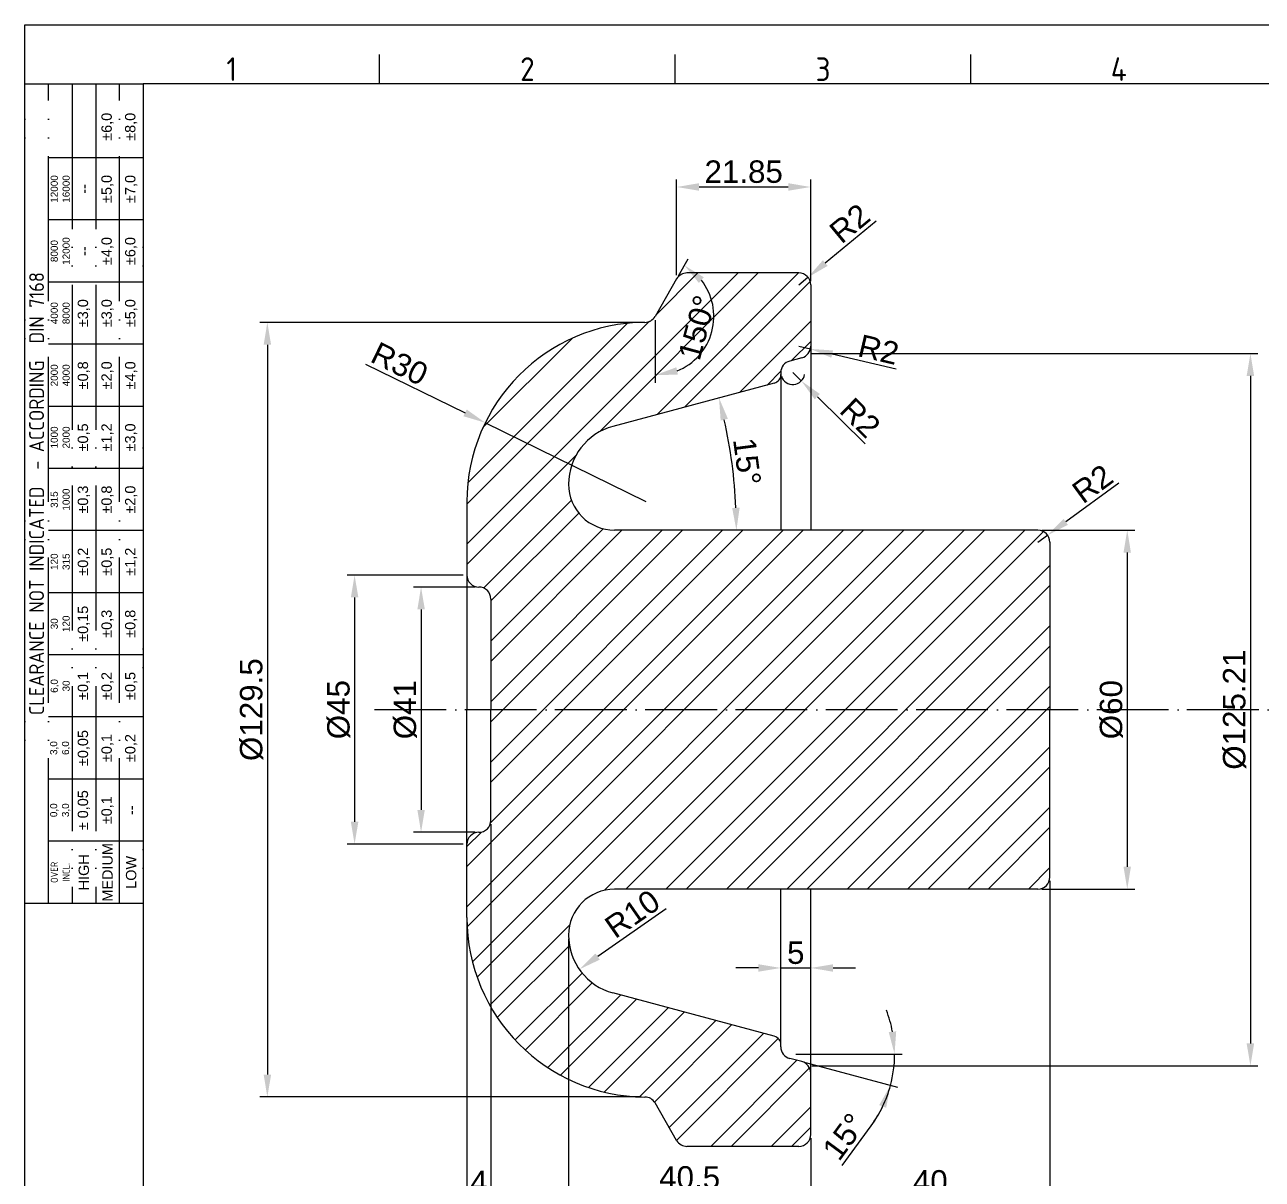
# Model space of a CAD drawing. Header units: millimetres. Extents: x 1906 to 2321, y 1390 to 1684.
# Drawn here: x 1905.9 to 2112.8, y 1491.2 to 1684.2 of the extents above; entities that cross this region are included whole.
import ezdxf
from ezdxf.enums import TextEntityAlignment as Align

# ---------------------------------------------------------------- set-up
doc = ezdxf.new("R2010")
doc.units = ezdxf.units.MM
doc.linetypes.add('ACAD_ISO04W100', pattern=[30, 24, -3, 0, -3])
doc.linetypes.add('ACAD_ISO05W100', pattern=[33, 24, -3, 0, -3, 0, -3])
for name, color, linetype, lineweight in [('AM_0', 7, 'Continuous', 30), ('AM_4', 1, 'ACAD_ISO04W100', 25), ('AM_5', 3, 'Continuous', 25), ('AM_BOR', 2, 'ACAD_ISO05W100', 25)]:
    doc.layers.add(name, color=color, linetype=linetype, lineweight=lineweight)
doc.styles.add('ACISOTS', font='isocp.shx', dxfattribs={"height": 1})
doc.styles.get("Standard").update_dxf_attribs({"font": 'arial.ttf'})
doc.dimstyles.new('ISO-25', dxfattribs={"dimtxt": 3.75, "dimasz": 3.75, "dimexe": 1.25, "dimexo": 0.625, "dimtad": 1, "dimtxsty": 'Standard', "dimcen": 2.5, "dimadec": 0, "dimazin": 0, "dimtfac": 1, "dimtmove": 0, "dimatfit": 3, "dimfxl": 1, "dimarcsym": 0})

# ---------------------------------------------------------------- blocks, each defined once
blk = doc.blocks.new('A3 ZTL')
for p, q in [((19.57, 280.82), (19.57, 9.78)), ((401.17, 280.82), (19.57, 280.82))]:
    blk.add_line(p, q)
at = {"layer": 'AM_BOR', "color": 135, "linetype": 'Continuous', "lineweight": 25}
for p, q in [((0, 0), (0, 290.61)), ((0, 290.61), (410.96, 290.61))]:
    blk.add_line(p, q, dxfattribs=at)
at = {"layer": 'AM_BOR', "color": 135, "lineweight": 25}
for p, q in [((58.71, 280.82), (58.71, 285.71)), ((107.63, 280.82), (107.63, 285.71)), ((156.56, 280.82), (156.56, 285.71)), ((3.91, 145.3), (3.91, 280.82)), ((7.83, 280.82), (7.83, 145.3)), ((11.74, 280.82), (11.74, 145.3)), ((15.66, 145.3), (15.66, 280.82)), ((19.57, 268.59), (3.91, 268.59)), ((19.57, 258.32), (3.91, 258.32)), ((19.57, 248.04), (3.91, 248.04)), ((19.57, 237.77), (3.91, 237.77)), ((19.57, 227.5), (3.91, 227.5)), ((19.57, 217.22), (3.91, 217.22)), ((19.57, 206.95), (3.91, 206.95)), ((19.57, 196.67), (3.91, 196.67)), ((19.57, 186.4), (3.91, 186.4)), ((19.57, 176.13), (3.91, 176.13)), ((19.57, 165.85), (3.91, 165.85)), ((19.57, 155.58), (3.91, 155.58))]:
    blk.add_line(p, q, dxfattribs=at)
blk.add_lwpolyline([(19.57, 145.3), (0, 145.3), (0, 280.82), (19.57, 280.82)], close=True, dxfattribs=at)
at = {"layer": 'AM_BOR', "color": 135, "lineweight": 25, "style": 'ACISOTS'}
for s, p in [('1', (34.25, 283.27)), ('2', (83.17, 283.27)), ('3', (132.09, 283.27)), ('4', (181.02, 283.27))]:
    blk.add_text(s, height=3.91, dxfattribs=at).set_placement(p, align=Align.MIDDLE)
at = {"layer": 'AM_BOR', "color": 135, "lineweight": 25, "attachment_point": 5, "rotation": 90}
for s, insert, char_height, width in [('±6,0', (13.7, 273.73), 1.712, 10.274), ('±8,0', (17.61, 273.73), 1.712, 10.274), ('12000\\P16000', (5.87, 263.45), 1.174, 10.274), ('--', (9.78, 263.45), 1.712, 10.274), ('±5,0', (13.7, 263.45), 1.712, 10.274), ('±7,0', (17.61, 263.45), 1.712, 10.274), ('8000\\P12000', (5.87, 253.18), 1.174, 10.274), ('±4,0', (13.7, 253.18), 1.712, 10.274), ('±6,0', (17.61, 253.18), 1.712, 10.274), ('--', (9.78, 253.18), 1.712, 10.274), ('{\\Fisocp.shx|c0;CLEARANCE NOT INDICATED  - ACCORDING  DIN 7168}', (1.96, 213.06), 2.4462, 135.5186), ('4000\\P8000', (5.87, 242.91), 1.174, 10.274), ('±3,0', (9.78, 242.91), 1.712, 10.274), ('±3,0', (13.7, 242.91), 1.712, 10.274), ('±5,0', (17.61, 242.91), 1.712, 10.274), ('2000\\P4000', (5.87, 232.63), 1.174, 10.274), ('±0,8', (9.78, 232.63), 1.712, 10.274), ('±2,0', (13.7, 232.63), 1.712, 10.274), ('±4,0', (17.61, 232.63), 1.712, 10.274), ('1000\\P2000', (5.87, 222.36), 1.174, 10.274), ('±0,5', (9.78, 222.36), 1.712, 10.274), ('±1,2', (13.7, 222.36), 1.712, 10.274), ('±3,0', (17.61, 222.36), 1.712, 10.274), ('315\\P1000', (5.87, 212.08), 1.174, 10.274), ('±0,3', (9.78, 212.08), 1.712, 10.274), ('±0,8', (13.7, 212.08), 1.712, 10.274), ('±2,0', (17.61, 212.08), 1.712, 10.274), ('120\\P315', (5.87, 201.81), 1.174, 10.274), ('±0,2', (9.78, 201.81), 1.712, 10.274), ('±0,5', (13.7, 201.81), 1.712, 10.274), ('±1,2', (17.61, 201.81), 1.712, 10.274), ('30\\P120', (5.87, 191.54), 1.174, 10.274), ('±0,15', (9.78, 191.54), 1.712, 10.274), ('±0,3', (13.7, 191.54), 1.712, 10.274), ('±0,8', (17.61, 191.54), 1.712, 10.274), ('6,0\\P30', (5.87, 181.26), 1.174, 10.274), ('±0,1', (9.78, 181.26), 1.712, 10.274), ('±0,2', (13.7, 181.26), 1.712, 10.274), ('±0,5', (17.61, 181.26), 1.712, 10.274), ('3,0\\P6,0', (5.87, 170.99), 1.174, 10.274), ('±0,05', (9.78, 170.99), 1.712, 10.274), ('±0,1', (13.7, 170.99), 1.712, 10.274), ('±0,2', (17.61, 170.99), 1.712, 10.274), ('± 0,05', (9.78, 160.71), 1.712, 10.274), ('0,0\\P3,0', (5.87, 160.71), 1.174, 10.274), ('\\pt4.69206;±0,1', (13.7, 160.71), 1.7123, 10.274), ('--', (17.61, 160.71), 1.712, 10.274), ('MEDIUM', (13.7, 150.44), 1.712, 10.274), ('{\\Fisocp.shx|c0;OVER\\PINCL.}', (5.87, 150.44), 1.1742, 10.274), ('HIGH', (9.78, 150.44), 1.712, 10.274), ('LOW', (17.61, 150.44), 1.712, 10.274)]:
    blk.add_mtext(s, dxfattribs=dict(at, insert=insert, char_height=char_height, width=width))
blk = doc.blocks.new('*D81')
at = {"layer": 'AM_5', "color": 0, "lineweight": -2, "ltscale": 0.5, "transparency": 16777216}
for p, q in [((2008.93, 1634.41), (1945.18, 1634.41)), ((1946.43, 1630.66), (1946.43, 1508.67)), ((2008.93, 1504.92), (1945.18, 1504.92))]:
    blk.add_line(p, q, dxfattribs=at)
at = {"layer": 'AM_5', "color": 0, "ltscale": 0.5, "transparency": 16777216}
for points in [[(1945.81, 1630.66), (1947.06, 1630.66), (1946.43, 1634.41)], [(1945.81, 1508.67), (1947.06, 1508.67), (1946.43, 1504.92)]]:
    blk.add_solid(points, dxfattribs=at)
at = {"layer": 'Defpoints', "color": 0, "ltscale": 0.5, "transparency": 16777216}
for p in [(2009.56, 1634.41), (1946.43, 1504.92), (2009.56, 1504.92)]:
    blk.add_point(p, dxfattribs=at)
at = {"layer": 'AM_5', "color": 0, "ltscale": 0.5, "transparency": 16777216, "insert": (1943.79, 1569.67), "char_height": 3.75, "attachment_point": 5, "rotation": 90}
blk.add_mtext('%%C129.5', dxfattribs=at)
blk = doc.blocks.new('*D82')
at = {"layer": 'AM_5', "color": 0, "lineweight": -2, "ltscale": 0.5, "transparency": 16777216}
for p, q in [((1979.19, 1592.17), (1959.77, 1592.17)), ((1961.02, 1588.42), (1961.02, 1550.92)), ((1979.19, 1547.17), (1959.77, 1547.17))]:
    blk.add_line(p, q, dxfattribs=at)
at = {"layer": 'AM_5', "color": 0, "ltscale": 0.5, "transparency": 16777216}
for points in [[(1960.4, 1588.42), (1961.65, 1588.42), (1961.02, 1592.17)], [(1960.4, 1550.92), (1961.65, 1550.92), (1961.02, 1547.17)]]:
    blk.add_solid(points, dxfattribs=at)
at = {"layer": 'Defpoints', "color": 0, "ltscale": 0.5, "transparency": 16777216}
for p in [(1979.81, 1592.17), (1961.02, 1547.17), (1979.81, 1547.17)]:
    blk.add_point(p, dxfattribs=at)
at = {"layer": 'AM_5', "color": 0, "ltscale": 0.5, "transparency": 16777216, "insert": (1958.38, 1569.67), "char_height": 3.75, "attachment_point": 5, "rotation": 90}
blk.add_mtext('%%C45', dxfattribs=at)
blk = doc.blocks.new('*D83')
at = {"layer": 'AM_5', "color": 0, "lineweight": -2, "ltscale": 0.5, "transparency": 16777216}
for p, q in [((1981.19, 1590.17), (1970.89, 1590.17)), ((1972.14, 1586.42), (1972.14, 1552.92)), ((1981.19, 1549.17), (1970.89, 1549.17))]:
    blk.add_line(p, q, dxfattribs=at)
at = {"layer": 'AM_5', "color": 0, "ltscale": 0.5, "transparency": 16777216}
for points in [[(1971.52, 1586.42), (1972.77, 1586.42), (1972.14, 1590.17)], [(1971.52, 1552.92), (1972.77, 1552.92), (1972.14, 1549.17)]]:
    blk.add_solid(points, dxfattribs=at)
at = {"layer": 'Defpoints', "color": 0, "ltscale": 0.5, "transparency": 16777216}
for p in [(1981.81, 1590.17), (1972.14, 1549.17), (1981.81, 1549.17)]:
    blk.add_point(p, dxfattribs=at)
at = {"layer": 'AM_5', "color": 0, "ltscale": 0.5, "transparency": 16777216, "insert": (1969.5, 1569.67), "char_height": 3.75, "attachment_point": 5, "rotation": 90}
blk.add_mtext('%%C41', dxfattribs=at)
blk = doc.blocks.new('*D84')
at = {"layer": 'AM_5', "color": 0, "lineweight": -2, "ltscale": 0.5, "transparency": 16777216}
for p, q in [((1983.81, 1550.54), (1983.81, 1487)), ((1979.81, 1534.29), (1979.81, 1487)), ((1976.06, 1488.25), (1972.31, 1488.25)), ((1979.81, 1488.25), (1983.81, 1488.25)), ((1987.56, 1488.25), (1991.31, 1488.25))]:
    blk.add_line(p, q, dxfattribs=at)
at = {"layer": 'AM_5', "color": 0, "ltscale": 0.5, "transparency": 16777216}
for points in [[(1976.06, 1488.88), (1976.06, 1487.63), (1979.81, 1488.25)], [(1987.56, 1488.88), (1987.56, 1487.63), (1983.81, 1488.25)]]:
    blk.add_solid(points, dxfattribs=at)
at = {"layer": 'Defpoints', "color": 0, "ltscale": 0.5, "transparency": 16777216}
for p in [(1983.81, 1551.17), (1979.81, 1534.92), (1983.81, 1488.25)]:
    blk.add_point(p, dxfattribs=at)
at = {"layer": 'AM_5', "color": 0, "ltscale": 0.5, "transparency": 16777216, "insert": (1981.81, 1490.75), "char_height": 3.75, "attachment_point": 5}
blk.add_mtext('4', dxfattribs=at)
blk = doc.blocks.new('*D85')
at = {"layer": 'AM_5', "color": 0, "lineweight": -2, "ltscale": 0.5, "transparency": 16777216}
for p, q in [((1996.81, 1531.34), (1996.81, 1487)), ((2037.31, 1498.04), (2037.31, 1487)), ((2033.56, 1488.25), (2000.56, 1488.25))]:
    blk.add_line(p, q, dxfattribs=at)
at = {"layer": 'AM_5', "color": 0, "ltscale": 0.5, "transparency": 16777216}
for points in [[(2000.56, 1488.88), (2000.56, 1487.63), (1996.81, 1488.25)], [(2033.56, 1488.88), (2033.56, 1487.63), (2037.31, 1488.25)]]:
    blk.add_solid(points, dxfattribs=at)
at = {"layer": 'Defpoints', "color": 0, "ltscale": 0.5, "transparency": 16777216}
for p in [(1996.81, 1531.97), (2037.31, 1498.67), (1996.81, 1488.25)]:
    blk.add_point(p, dxfattribs=at)
at = {"layer": 'AM_5', "color": 0, "ltscale": 0.5, "transparency": 16777216, "insert": (2017.06, 1491.13), "char_height": 3.75, "attachment_point": 5}
blk.add_mtext('40,5', dxfattribs=at)
blk = doc.blocks.new('*D86')
at = {"layer": 'AM_5', "color": 0, "lineweight": -2, "ltscale": 0.5, "transparency": 16777216}
for p, q in [((2077.31, 1541.04), (2077.31, 1487)), ((2037.31, 1488.88), (2037.31, 1489.5)), ((2041.06, 1488.25), (2073.56, 1488.25))]:
    blk.add_line(p, q, dxfattribs=at)
at = {"layer": 'AM_5', "color": 0, "ltscale": 0.5, "transparency": 16777216}
for points in [[(2041.06, 1488.88), (2041.06, 1487.63), (2037.31, 1488.25)], [(2073.56, 1488.88), (2073.56, 1487.63), (2077.31, 1488.25)]]:
    blk.add_solid(points, dxfattribs=at)
at = {"layer": 'Defpoints', "color": 0, "ltscale": 0.5, "transparency": 16777216}
for p in [(2077.31, 1541.67), (2037.31, 1488.25), (2077.31, 1488.25)]:
    blk.add_point(p, dxfattribs=at)
at = {"layer": 'AM_5', "color": 0, "ltscale": 0.5, "transparency": 16777216, "insert": (2057.31, 1490.79), "char_height": 3.75, "attachment_point": 5}
blk.add_mtext('40', dxfattribs=at)
blk = doc.blocks.new('*D88')
at = {"layer": 'AM_5', "color": 0, "lineweight": -2, "ltscale": 0.5, "transparency": 16777216}
for p, q in [((1962.85, 1627.45), (1979.51, 1619.28)), ((2009.81, 1604.42), (1982.88, 1617.63))]:
    blk.add_line(p, q, dxfattribs=at)
at = {"layer": 'AM_5', "color": 0, "ltscale": 0.5, "transparency": 16777216}
blk.add_solid([(1979.78, 1619.84), (1979.23, 1618.72), (1982.88, 1617.63)], dxfattribs=at)
at = {"layer": 'Defpoints', "color": 0, "ltscale": 0.5, "transparency": 16777216}
for p in [(1982.88, 1617.63), (2009.81, 1604.42)]:
    blk.add_point(p, dxfattribs=at)
at = {"layer": 'AM_5', "color": 0, "ltscale": 0.5, "transparency": 16777216, "insert": (1968.55, 1627.48), "char_height": 3.75, "attachment_point": 5, "rotation": 333.8741}
blk.add_mtext('R30', dxfattribs=at)
blk = doc.blocks.new('*D89')
at = {"layer": 'AM_5', "color": 0, "lineweight": -2, "ltscale": 0.5, "transparency": 16777216}
blk.add_line((2013.13, 1536.36), (2001.68, 1528.39), dxfattribs=at)
at = {"layer": 'AM_5', "color": 0, "ltscale": 0.5, "transparency": 16777216}
blk.add_solid([(2001.32, 1528.91), (2002.04, 1527.88), (1998.6, 1526.25)], dxfattribs=at)
at = {"layer": 'Defpoints', "color": 0, "ltscale": 0.5, "transparency": 16777216}
for p in [(2006.81, 1531.96), (1998.6, 1526.25)]:
    blk.add_point(p, dxfattribs=at)
at = {"layer": 'AM_5', "color": 0, "ltscale": 0.5, "transparency": 16777216, "insert": (2007.49, 1535.53), "char_height": 3.75, "attachment_point": 5, "rotation": 34.8439}
blk.add_mtext('R10', dxfattribs=at)
blk = doc.blocks.new('*D90')
at = {"layer": 'AM_5', "color": 0, "lineweight": -2, "ltscale": 0.5, "transparency": 16777216}
for p, q in [((2088.85, 1607.54), (2079.96, 1601.05)), ((2075.31, 1597.67), (2076.93, 1598.84))]:
    blk.add_line(p, q, dxfattribs=at)
at = {"layer": 'AM_5', "color": 0, "ltscale": 0.5, "transparency": 16777216}
blk.add_solid([(2079.59, 1601.56), (2080.33, 1600.55), (2076.93, 1598.84)], dxfattribs=at)
at = {"layer": 'Defpoints', "color": 0, "ltscale": 0.5, "transparency": 16777216}
for p in [(2076.93, 1598.84), (2075.31, 1597.67)]:
    blk.add_point(p, dxfattribs=at)
at = {"layer": 'AM_5', "color": 0, "ltscale": 0.5, "transparency": 16777216, "insert": (2084.44, 1607.43), "char_height": 3.75, "attachment_point": 5, "rotation": 36.0893}
blk.add_mtext('R2', dxfattribs=at)
blk = doc.blocks.new('*D91')
at = {"layer": 'AM_5', "color": 0, "lineweight": -2, "ltscale": 0.5, "transparency": 16777216}
for p, q in [((2034.31, 1626.02), (2035.74, 1624.62)), ((2046.44, 1614.13), (2038.42, 1621.99))]:
    blk.add_line(p, q, dxfattribs=at)
blk.add_arc((2034.31, 1626.02), 2, 197.9049, 351.3608, dxfattribs=at)
at = {"layer": 'AM_5', "color": 0, "ltscale": 0.5, "transparency": 16777216}
blk.add_solid([(2038.85, 1622.44), (2037.98, 1621.55), (2035.74, 1624.62)], dxfattribs=at)
at = {"layer": 'Defpoints', "color": 0, "ltscale": 0.5, "transparency": 16777216}
for p in [(2034.31, 1626.02), (2035.74, 1624.62)]:
    blk.add_point(p, dxfattribs=at)
at = {"layer": 'AM_5', "color": 0, "ltscale": 0.5, "transparency": 16777216, "insert": (2045.6, 1618.46), "char_height": 3.75, "attachment_point": 5, "rotation": 315.551}
blk.add_mtext('R2', dxfattribs=at)
blk = doc.blocks.new('*D92')
at = {"layer": 'AM_5', "color": 0, "lineweight": -2, "ltscale": 0.5, "transparency": 16777216}
for p, q in [((2035.31, 1630.43), (2037.26, 1629.97)), ((2051.62, 1626.58), (2040.91, 1629.11))]:
    blk.add_line(p, q, dxfattribs=at)
at = {"layer": 'AM_5', "color": 0, "ltscale": 0.5, "transparency": 16777216}
blk.add_solid([(2041.05, 1629.72), (2040.76, 1628.5), (2037.26, 1629.97)], dxfattribs=at)
at = {"layer": 'Defpoints', "color": 0, "ltscale": 0.5, "transparency": 16777216}
for p in [(2035.31, 1630.43), (2037.26, 1629.97)]:
    blk.add_point(p, dxfattribs=at)
at = {"layer": 'AM_5', "color": 0, "ltscale": 0.5, "transparency": 16777216, "insert": (2048.67, 1629.86), "char_height": 3.75, "attachment_point": 5, "rotation": 346.7431}
blk.add_mtext('R2', dxfattribs=at)
blk = doc.blocks.new('*D93')
at = {"layer": 'AM_5', "color": 0, "lineweight": -2, "ltscale": 0.5, "transparency": 16777216}
for p, q in [((2048.23, 1651.34), (2039.74, 1644.33)), ((2035.31, 1640.67), (2036.85, 1641.94))]:
    blk.add_line(p, q, dxfattribs=at)
at = {"layer": 'AM_5', "color": 0, "ltscale": 0.5, "transparency": 16777216}
blk.add_solid([(2039.35, 1644.81), (2040.14, 1643.85), (2036.85, 1641.94)], dxfattribs=at)
at = {"layer": 'Defpoints', "color": 0, "ltscale": 0.5, "transparency": 16777216}
for p in [(2036.85, 1641.94), (2035.31, 1640.67)]:
    blk.add_point(p, dxfattribs=at)
at = {"layer": 'AM_5', "color": 0, "ltscale": 0.5, "transparency": 16777216, "insert": (2043.83, 1650.96), "char_height": 3.75, "attachment_point": 5, "rotation": 39.5734}
blk.add_mtext('R2', dxfattribs=at)
blk = doc.blocks.new('*D95')
at = {"layer": 'AM_5', "color": 0, "lineweight": -2, "ltscale": 0.5, "transparency": 16777216}
blk.add_arc((1939.43, 1599.67), 85.45, 2.5147, 12.4853, dxfattribs=at)
at = {"layer": 'AM_5', "color": 0, "ltscale": 0.5, "transparency": 16777216}
for points in [[(2022.25, 1617.99), (2023.46, 1618.29), (2021.97, 1621.78)], [(2025.42, 1603.43), (2024.17, 1603.4), (2024.88, 1599.67)]]:
    blk.add_solid(points, dxfattribs=at)
at = {"layer": 'Defpoints', "color": 0, "ltscale": 0.5, "transparency": 16777216}
for p in [(2031.22, 1624.26), (2004.22, 1617.03), (2024.55, 1607.11), (2004.51, 1599.67), (2075.31, 1599.67)]:
    blk.add_point(p, dxfattribs=at)
at = {"layer": 'AM_5', "color": 0, "ltscale": 0.5, "transparency": 16777216, "insert": (2026.66, 1611.15), "char_height": 3.75, "attachment_point": 5, "rotation": 277.5}
blk.add_mtext('15°', dxfattribs=at)
blk = doc.blocks.new('*D96')
at = {"layer": 'AM_5', "color": 0, "lineweight": -2, "ltscale": 0.5, "transparency": 16777216}
for p, q in [((2015.2, 1642.21), (2016.82, 1645.02)), ((2011.27, 1634.79), (2011.27, 1624.33))]:
    blk.add_line(p, q, dxfattribs=at)
blk.add_arc((2011.27, 1635.41), 9.84, 291.9734, 38.0266, dxfattribs=at)
at = {"layer": 'AM_5', "color": 0, "ltscale": 0.5, "transparency": 16777216}
for points in [[(2018.61, 1641), (2019.43, 1641.95), (2016.19, 1643.93)], [(2015.08, 1625.68), (2014.84, 1626.9), (2011.27, 1625.58)]]:
    blk.add_solid(points, dxfattribs=at)
at = {"layer": 'Defpoints', "color": 0, "ltscale": 0.5, "transparency": 16777216}
for p in [(2011.27, 1642.15), (2014.88, 1641.67), (2011.27, 1635.41), (2011.27, 1635.41), (2018.81, 1629.09)]:
    blk.add_point(p, dxfattribs=at)
at = {"layer": 'AM_5', "color": 0, "ltscale": 0.5, "transparency": 16777216, "insert": (2018.32, 1633.53), "char_height": 3.75, "attachment_point": 5, "rotation": 75}
blk.add_mtext('150°', dxfattribs=at)
blk = doc.blocks.new('*D97')
at = {"layer": 'AM_5', "color": 0, "lineweight": -2, "ltscale": 0.5, "transparency": 16777216}
for p, q in [((2032.31, 1527.11), (2032.31, 1527.74)), ((2037.31, 1527.11), (2037.31, 1527.74)), ((2028.56, 1526.49), (2024.81, 1526.49)), ((2032.31, 1526.49), (2037.31, 1526.49)), ((2041.06, 1526.49), (2044.81, 1526.49))]:
    blk.add_line(p, q, dxfattribs=at)
at = {"layer": 'AM_5', "color": 0, "ltscale": 0.5, "transparency": 16777216}
for points in [[(2028.56, 1527.11), (2028.56, 1525.86), (2032.31, 1526.49)], [(2041.06, 1527.11), (2041.06, 1525.86), (2037.31, 1526.49)]]:
    blk.add_solid(points, dxfattribs=at)
at = {"layer": 'Defpoints', "color": 0, "ltscale": 0.5, "transparency": 16777216}
for p in [(2032.31, 1526.49), (2037.31, 1526.49), (2037.31, 1526.49)]:
    blk.add_point(p, dxfattribs=at)
at = {"layer": 'AM_5', "color": 0, "ltscale": 0.5, "transparency": 16777216, "insert": (2034.81, 1529.02), "char_height": 3.75, "attachment_point": 5}
blk.add_mtext('5', dxfattribs=at)
blk = doc.blocks.new('*D98')
at = {"layer": 'AM_5', "color": 0, "lineweight": -2, "ltscale": 0.5, "transparency": 16777216}
for p, q in [((2034.84, 1512.09), (2052.58, 1512.09)), ((2036.43, 1510.67), (2051.85, 1506.54)), ((2047.39, 1500.11), (2042.5, 1493.46))]:
    blk.add_line(p, q, dxfattribs=at)
for start, end in [(10.6485, 21.2969), (345, 360), (323.6097, 345), (323.7031, 334.3515)]:
    blk.add_arc((2031.13, 1512.09), 20.21, start, end, dxfattribs=at)
at = {"layer": 'AM_5', "color": 0, "ltscale": 0.5, "transparency": 16777216}
for points in [[(2051.61, 1515.89), (2050.36, 1515.77), (2051.33, 1512.09)], [(2048.76, 1503.57), (2049.93, 1503.13), (2050.65, 1506.87)]]:
    blk.add_solid(points, dxfattribs=at)
at = {"layer": 'Defpoints', "color": 0, "ltscale": 0.5, "transparency": 16777216}
for p in [(2032.72, 1512.09), (2033.79, 1511.38), (2034.22, 1512.09), (2035.83, 1510.84), (2051.26, 1510.33)]:
    blk.add_point(p, dxfattribs=at)
at = {"layer": 'AM_5', "color": 0, "ltscale": 0.5, "transparency": 16777216, "insert": (2042.9, 1498.29), "char_height": 3.75, "attachment_point": 5, "rotation": 53.6097}
blk.add_mtext('15°', dxfattribs=at)
blk = doc.blocks.new('*D99')
at = {"layer": 'AM_5', "color": 0, "lineweight": -2, "ltscale": 0.5, "transparency": 16777216}
for p, q in [((2037.52, 1629.21), (2112.1, 1629.21)), ((2110.85, 1625.46), (2110.85, 1513.87)), ((2037.52, 1510.12), (2112.1, 1510.12))]:
    blk.add_line(p, q, dxfattribs=at)
at = {"layer": 'AM_5', "color": 0, "ltscale": 0.5, "transparency": 16777216}
for points in [[(2110.22, 1625.46), (2111.47, 1625.46), (2110.85, 1629.21)], [(2110.22, 1513.87), (2111.47, 1513.87), (2110.85, 1510.12)]]:
    blk.add_solid(points, dxfattribs=at)
at = {"layer": 'Defpoints', "color": 0, "ltscale": 0.5, "transparency": 16777216}
for p in [(2036.9, 1629.21), (2036.9, 1510.12), (2110.85, 1510.12)]:
    blk.add_point(p, dxfattribs=at)
at = {"layer": 'AM_5', "color": 0, "ltscale": 0.5, "transparency": 16777216, "insert": (2108.2, 1569.67), "char_height": 3.75, "attachment_point": 5, "rotation": 90}
blk.add_mtext('%%C125.21', dxfattribs=at)
blk = doc.blocks.new('*D100')
at = {"layer": 'AM_5', "color": 0, "lineweight": -2, "ltscale": 0.5, "transparency": 16777216}
for p, q in [((2075.94, 1599.67), (2091.5, 1599.67)), ((2090.25, 1595.92), (2090.25, 1543.42)), ((2075.94, 1539.67), (2091.5, 1539.67))]:
    blk.add_line(p, q, dxfattribs=at)
at = {"layer": 'AM_5', "color": 0, "ltscale": 0.5, "transparency": 16777216}
for points in [[(2089.62, 1595.92), (2090.87, 1595.92), (2090.25, 1599.67)], [(2089.62, 1543.42), (2090.87, 1543.42), (2090.25, 1539.67)]]:
    blk.add_solid(points, dxfattribs=at)
at = {"layer": 'Defpoints', "color": 0, "ltscale": 0.5, "transparency": 16777216}
for p in [(2075.31, 1599.67), (2075.31, 1539.67), (2090.25, 1539.67)]:
    blk.add_point(p, dxfattribs=at)
at = {"layer": 'AM_5', "color": 0, "ltscale": 0.5, "transparency": 16777216, "insert": (2087.6, 1569.67), "char_height": 3.75, "attachment_point": 5, "rotation": 90}
blk.add_mtext('%%C60', dxfattribs=at)
blk = doc.blocks.new('*D101')
at = {"layer": 'AM_5', "color": 0, "lineweight": -2, "ltscale": 0.5, "transparency": 16777216}
for p, q in [((2014.88, 1642.29), (2014.88, 1658.29)), ((2037.31, 1641.29), (2037.31, 1658.29)), ((2018.63, 1657.04), (2033.56, 1657.04))]:
    blk.add_line(p, q, dxfattribs=at)
at = {"layer": 'AM_5', "color": 0, "ltscale": 0.5, "transparency": 16777216}
for points in [[(2018.63, 1657.67), (2018.63, 1656.42), (2014.88, 1657.04)], [(2033.56, 1657.67), (2033.56, 1656.42), (2037.31, 1657.04)]]:
    blk.add_solid(points, dxfattribs=at)
at = {"layer": 'Defpoints', "color": 0, "ltscale": 0.5, "transparency": 16777216}
for p in [(2037.31, 1657.04), (2014.88, 1641.67), (2037.31, 1640.67)]:
    blk.add_point(p, dxfattribs=at)
at = {"layer": 'AM_5', "color": 0, "ltscale": 0.5, "transparency": 16777216, "insert": (2026.1, 1659.58), "char_height": 3.75, "attachment_point": 5}
blk.add_mtext('21.85', dxfattribs=at)

msp = doc.modelspace()

# ---------------------------------------------------------------- hatches: boundary and pattern name
at = {"layer": 'AM_5', "ltscale": 0.5}
h = msp.add_hatch(dxfattribs=at)
h.set_pattern_fill('ANSI32', color=1, scale=0.75)
h.set_pattern_definition([(45, (0, -8.702), (-5.051394, 5.051394), []), (45, (3.3676, -8.702), (-5.051394, 5.051394), [])])
h.paths.add_polyline_path([(2077.311, 1597.665, 0.4142136), (2075.311, 1599.665), (2004.511, 1599.665, -0.4142136), (1996.811, 1607.365), (1996.811, 1607.368, -0.3394543), (2004.223, 1617.027), (2031.222, 1624.261, 0.3693993), (2032.321, 1625.825, -0.3667062), (2033.794, 1627.95), (2035.829, 1628.496, 0.3394543), (2037.311, 1630.427), (2037.311, 1640.665, 0.4142136), (2035.311, 1642.665), (2016.616, 1642.665, 0.2679492), (2014.884, 1641.665), (2011.275, 1635.414, -0.2657022), (2009.56, 1634.414, 0.4117582), (1979.811, 1604.415), (1979.811, 1592.165, 0.4142136), (1981.811, 1590.165, -0.4142136), (1983.811, 1588.165), (1983.811, 1569.665), (2077.311, 1569.665)])
h.paths.add_polyline_path([(2077.311, 1569.665), (1983.811, 1569.665), (1983.811, 1551.165, -0.4142136), (1981.811, 1549.165, 0.4142136), (1979.811, 1547.165), (1979.811, 1534.915, 0.4117582), (2009.56, 1504.916, -0.2657022), (2011.275, 1503.917), (2014.884, 1497.665, 0.2679492), (2016.616, 1496.665), (2035.311, 1496.665, 0.4142136), (2037.311, 1498.665), (2037.311, 1508.903, 0.3394543), (2035.829, 1510.835), (2033.794, 1511.381, -0.3394543), (2032.311, 1513.312), (2032.311, 1513.65, 0.3394543), (2031.222, 1515.07), (2004.223, 1522.304, -0.3394543), (1996.811, 1531.963), (1996.811, 1531.965, -0.4142136), (2004.511, 1539.665), (2075.311, 1539.665, 0.4142136), (2077.311, 1541.665)])

# ---------------------------------------------------------------- linework, layer by layer
at = {"layer": 'AM_0', "ltscale": 0.5}
for p, q in [((2014.884, 1641.665), (2011.275, 1635.414)), ((2035.311, 1642.665), (2016.616, 1642.665)), ((2037.311, 1640.665), (2037.311, 1599.665)), ((2037.311, 1632.27), (2037.311, 1630.427)), ((2035.829, 1628.496), (2033.794, 1627.95)), ((2032.311, 1626.018), (2032.311, 1625.681)), ((2032.311, 1626.018), (2032.311, 1599.665)), ((2031.222, 1624.261), (2004.223, 1617.027)), ((1996.811, 1607.365), (1996.811, 1607.368)), ((1979.811, 1604.415), (1979.811, 1569.665)), ((2075.311, 1599.665), (2004.511, 1599.665)), ((2077.311, 1597.665), (2077.311, 1569.665)), ((1981.811, 1590.165), (1981.811, 1590.165)), ((1983.811, 1588.165), (1983.811, 1569.665)), ((1979.811, 1534.915), (1979.811, 1569.665)), ((1983.811, 1551.165), (1983.811, 1569.665)), ((2077.311, 1541.665), (2077.311, 1569.665)), ((1981.811, 1549.165), (1981.811, 1549.165)), ((2075.311, 1539.665), (2004.511, 1539.665)), ((2032.311, 1513.312), (2032.311, 1539.665)), ((2037.311, 1498.665), (2037.311, 1539.665)), ((1996.811, 1531.965), (1996.811, 1531.963)), ((2031.222, 1515.07), (2004.223, 1522.304)), ((2032.311, 1513.312), (2032.311, 1513.65)), ((2035.829, 1510.835), (2033.794, 1511.381)), ((2037.311, 1507.06), (2037.311, 1508.903)), ((2014.884, 1497.665), (2011.275, 1503.917)), ((2035.311, 1496.665), (2016.616, 1496.665))]:
    msp.add_line(p, q, dxfattribs=at)
for centre, radius, start, end in [((2016.616, 1640.665), 2, 90, 150), ((2035.311, 1640.665), 2, 0, 90), ((2009.543, 1636.414), 2, 270.48074, 330), ((2009.811, 1604.415), 30, 90.48074, 180), ((2035.311, 1630.427), 2, 285, 0), ((2034.311, 1626.018), 2, 105, 180), ((2030.841, 1625.681), 1.47, 285, 0), ((2006.811, 1607.368), 10, 105, 180), ((2004.511, 1607.365), 7.7, 180, 270), ((2075.311, 1597.665), 2, 0, 90), ((1981.811, 1592.165), 2, 180, 270), ((1981.811, 1588.165), 2, 0, 90), ((1981.811, 1551.165), 2, 270, 0), ((1981.811, 1547.165), 2, 90, 180), ((2075.311, 1541.665), 2, 270, 0), ((2004.511, 1531.965), 7.7, 90, 180), ((2009.811, 1534.915), 30, 180, 269.51926), ((2006.811, 1531.963), 10, 180, 255), ((2030.841, 1513.65), 1.47, 0, 75), ((2034.311, 1513.312), 2, 180, 255), ((2035.311, 1508.903), 2, 0, 75), ((2009.543, 1502.917), 2, 30, 89.51926), ((2035.311, 1498.665), 2, 270, 0), ((2016.616, 1498.665), 2, 210, 270)]:
    msp.add_arc(centre, radius, start, end, dxfattribs=at)
at = {"layer": 'AM_4', "ltscale": 0.5}
msp.add_line((2293.44, 1569.665), (1964.018, 1569.665), dxfattribs=at)

# ---------------------------------------------------------------- block references
at = {"linetype": 'ByBlock', "lineweight": 0, "xscale": 1.01083294125, "yscale": 1.01083294125, "zscale": 1.01083294125}
msp.add_blockref('A3 ZTL', (1905.856, 1390.405), dxfattribs=at)

# ---------------------------------------------------------------- dimensions: what is measured, and where the dimension line sits
at = {"layer": 'AM_5', "ltscale": 0.5}
dim = msp.add_linear_dim(base=(2037.311, 1657.044), p1=(2014.884, 1641.665), p2=(2037.311, 1640.665), text='21.85', dimstyle='ISO-25', dxfattribs=at)
dim.commit()
dim.dimension.update_dxf_attribs({"geometry": '*D101', "text_midpoint": (2026.098, 1659.583)})
for center, mpoint, picture, middle in [((2035.311, 1640.665), (2036.853, 1641.94), '*D93', (2043.834, 1650.963)), ((2035.311, 1630.427), (2037.258, 1629.969), '*D92', (2048.666, 1629.857)), ((2075.311, 1597.665), (2076.928, 1598.844), '*D90', (2084.444, 1607.426))]:
    dim = msp.add_radius_dim(center=center, mpoint=mpoint, dimstyle='ISO-25', dxfattribs=at)
    dim.commit()
    dim.dimension.update_dxf_attribs({"geometry": picture, "text_midpoint": middle})
for base, line1, line2, picture, middle in [((2018.812, 1629.09), ((2014.884, 1641.665), (2011.275, 1635.414)), ((2011.275, 1635.414), (2011.275, 1642.15)), '*D96', (2018.325, 1633.525)), ((2024.553, 1607.113), ((2075.311, 1599.665), (2004.511, 1599.665)), ((2031.222, 1624.261), (2004.223, 1617.027)), '*D95', (2026.665, 1611.15)), ((2051.258, 1510.334), ((2035.829, 1510.835), (2033.794, 1511.381)), ((2032.725, 1512.095), (2034.218, 1512.095)), '*D98', (2042.901, 1498.291))]:
    dim = msp.add_angular_dim_2l(base=base, line1=line1, line2=line2, dimstyle='ISO-25', dxfattribs=at)
    dim.commit()
    dim.dimension.update_dxf_attribs({"geometry": picture, "text_midpoint": middle})
for base, p1, p2, text, picture, middle in [((1946.431, 1504.916), (2009.56, 1634.414), (2009.56, 1504.916), '%%C129.5', '*D81', (1943.786, 1569.665)), ((2110.847, 1510.121), (2036.898, 1629.21), (2036.898, 1510.121), '%%C125.21', '*D99', (2108.202, 1569.665)), ((2090.248, 1539.665), (2075.311, 1599.665), (2075.311, 1539.665), '%%C60', '*D100', (2087.604, 1569.665)), ((1961.022, 1547.165), (1979.811, 1592.165), (1979.811, 1547.165), '%%C45', '*D82', (1958.378, 1569.665)), ((1972.141, 1549.165), (1981.811, 1590.165), (1981.811, 1549.165), '%%C41', '*D83', (1969.497, 1569.665))]:
    dim = msp.add_linear_dim(base=base, p1=p1, p2=p2, angle=90, text=text, dimstyle='ISO-25', dxfattribs=at)
    dim.commit()
    dim.dimension.update_dxf_attribs({"geometry": picture, "text_midpoint": middle})
for center, mpoint, picture, middle in [((2009.811, 1604.415), (1982.877, 1617.626), '*D88', (1967.43, 1625.201)), ((2034.311, 1626.018), (2035.739, 1624.618), '*D91', (2043.844, 1616.667)), ((2006.811, 1531.963), (1998.604, 1526.25), '*D89', (2008.944, 1533.448))]:
    dim = msp.add_radius_dim(center=center, mpoint=mpoint, dimstyle='ISO-25', dxfattribs=at)
    dim.commit()
    dim.dimension.update_dxf_attribs({"geometry": picture, "text_midpoint": middle, "dimtype": 164})
for base, p1, p2, picture, middle in [((1983.811, 1488.255), (1979.811, 1534.915), (1983.811, 1551.165), '*D84', (1981.811, 1490.755)), ((2077.311, 1488.255), (2037.311, 1488.255), (2077.311, 1541.665), '*D86', (2057.311, 1490.794)), ((1996.811, 1488.255), (2037.311, 1498.665), (1996.811, 1531.965), '*D85', (2017.061, 1491.133)), ((2037.311, 1526.489), (2032.311, 1526.489), (2037.311, 1526.489), '*D97', (2034.811, 1529.021))]:
    dim = msp.add_linear_dim(base=base, p1=p1, p2=p2, dimstyle='ISO-25', dxfattribs=at)
    dim.commit()
    dim.dimension.update_dxf_attribs({"geometry": picture, "text_midpoint": middle})

doc.saveas('drawing.dxf')
